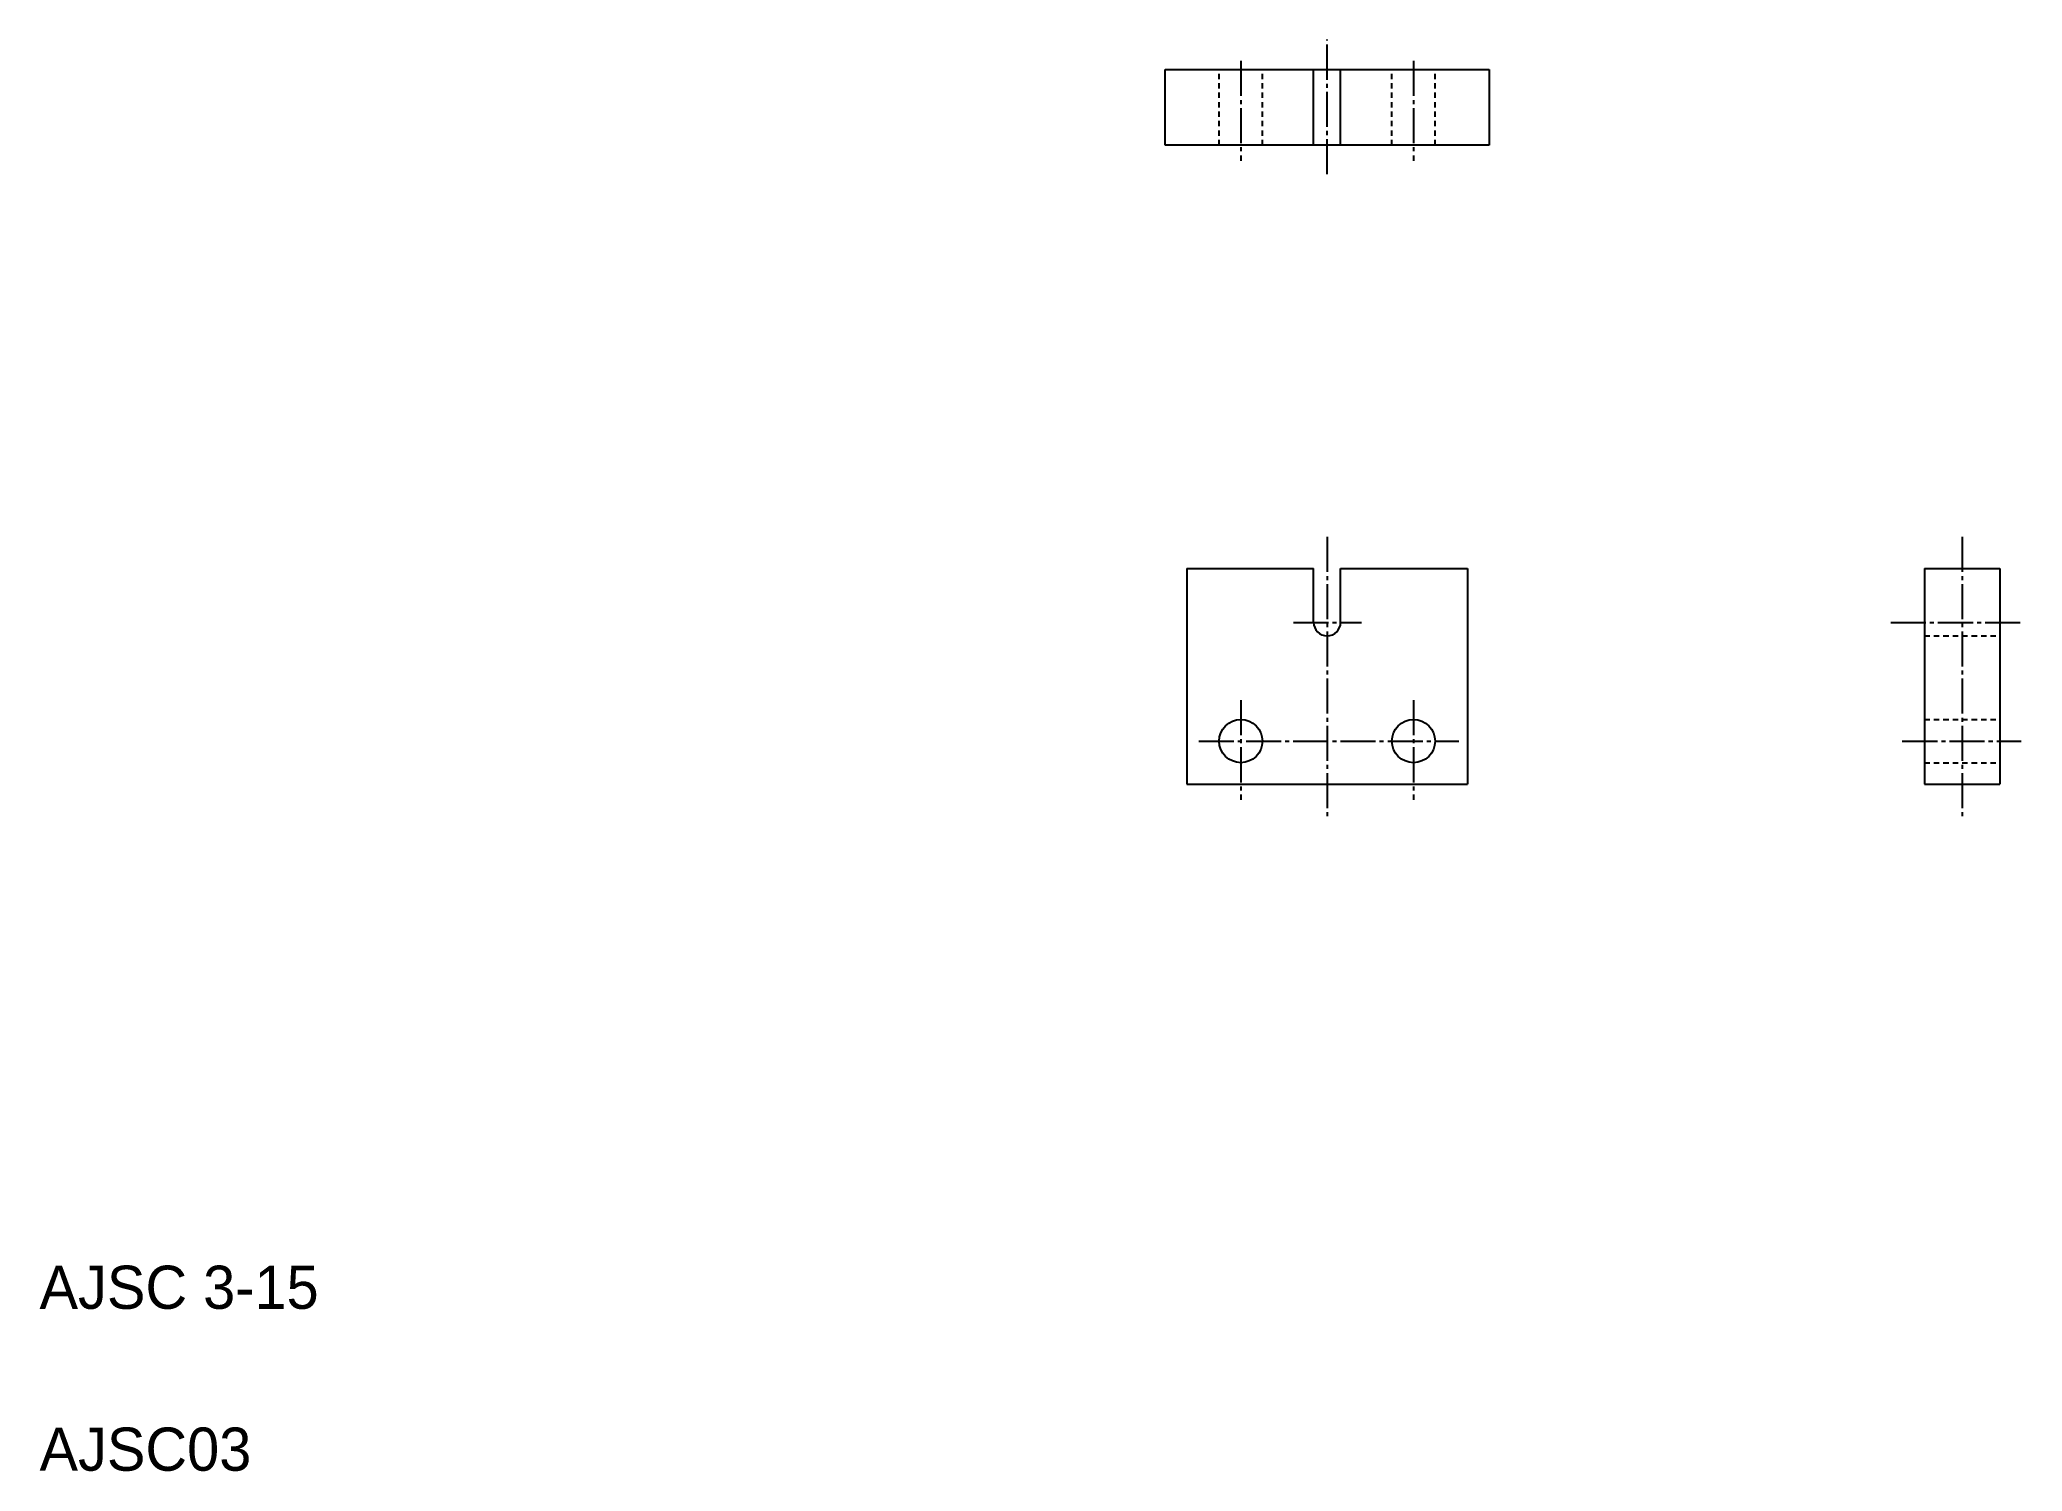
# Model space of a CAD drawing. Extents: x 10 to 194, y 10 to 143.
import ezdxf

# ---------------------------------------------------------------- set-up
doc = ezdxf.new("R2010")
doc.units = 0
doc.header["$LTSCALE"] = 0.25
doc.linetypes.add('CENTER', pattern=[17.5, 13, -1.5, 1.5, -1.5])
doc.linetypes.add('DASHED', pattern=[3.5, 2, -1.5])
doc.layers.get('0').update_dxf_attribs({"linetype": 'CONTINUOUS'})
doc.layers.add('CENTER', color=1, linetype='CENTER')

msp = doc.modelspace()

# ---------------------------------------------------------------- linework, layer by layer
at = {"color": 7, "linetype": 'CONTINUOUS'}
for p, q in [((114.3, 132.81), (114.3, 139.81)), ((114.3, 139.81), (144.3, 139.81)), ((128.05, 132.81), (128.05, 139.81)), ((130.55, 132.81), (130.55, 139.81)), ((144.3, 139.81), (144.3, 132.81)), ((144.3, 132.81), (114.3, 132.81)), ((116.3, 93.6), (128.05, 93.6)), ((116.3, 93.6), (116.3, 73.6)), ((128.05, 88.6), (128.05, 93.6)), ((130.55, 93.6), (142.3, 93.6)), ((130.55, 88.6), (130.55, 93.6)), ((142.3, 93.6), (142.3, 73.6)), ((184.64, 93.6), (184.64, 73.6)), ((184.64, 93.6), (191.64, 93.6)), ((191.64, 93.6), (191.64, 73.6)), ((116.3, 73.6), (142.3, 73.6)), ((184.64, 73.6), (191.64, 73.6))]:
    msp.add_line(p, q, dxfattribs=at)
at = {"color": 3, "linetype": 'DASHED'}
for p, q in [((119.3, 132.81), (119.3, 139.81)), ((123.3, 132.81), (123.3, 139.81)), ((135.3, 132.81), (135.3, 139.81)), ((139.3, 132.81), (139.3, 139.81)), ((184.64, 87.35), (191.64, 87.35)), ((184.64, 79.6), (191.64, 79.6)), ((184.64, 75.6), (191.64, 75.6))]:
    msp.add_line(p, q, dxfattribs=at)
for p, q in [((129.3, 132.81), (129.3, 132.81)), ((136.8, 132.81), (136.8, 132.81))]:
    msp.add_line(p, q)
at = {"color": 7, "linetype": 'CONTINUOUS'}
for centre in [(121.3, 77.6), (137.3, 77.6)]:
    msp.add_circle(centre, 2, dxfattribs=at)
msp.add_arc((129.3, 88.6), 1.25, 180, 0, dxfattribs=at)
at = {"layer": 'CENTER', "color": 1, "linetype": 'CENTER'}
for p, q in [((129.3, 130.13), (129.3, 142.59)), ((121.3, 140.62), (121.3, 131.37)), ((137.3, 140.62), (137.3, 131.37)), ((129.3, 96.52), (129.3, 70.47)), ((188.14, 96.52), (188.14, 70.47)), ((126.17, 88.6), (132.48, 88.6)), ((181.52, 88.6), (193.71, 88.6)), ((121.3, 81.4), (121.3, 72.15)), ((137.3, 81.4), (137.3, 72.15)), ((117.41, 77.6), (141.49, 77.6)), ((182.59, 77.6), (193.6, 77.6))]:
    msp.add_line(p, q, dxfattribs=at)

# ---------------------------------------------------------------- texts
for s, p in [('AJSC 3-15', (10, 25)), ('AJSC03', (10, 10))]:
    msp.add_text(s, height=4).set_placement(p)

doc.saveas('drawing.dxf')
